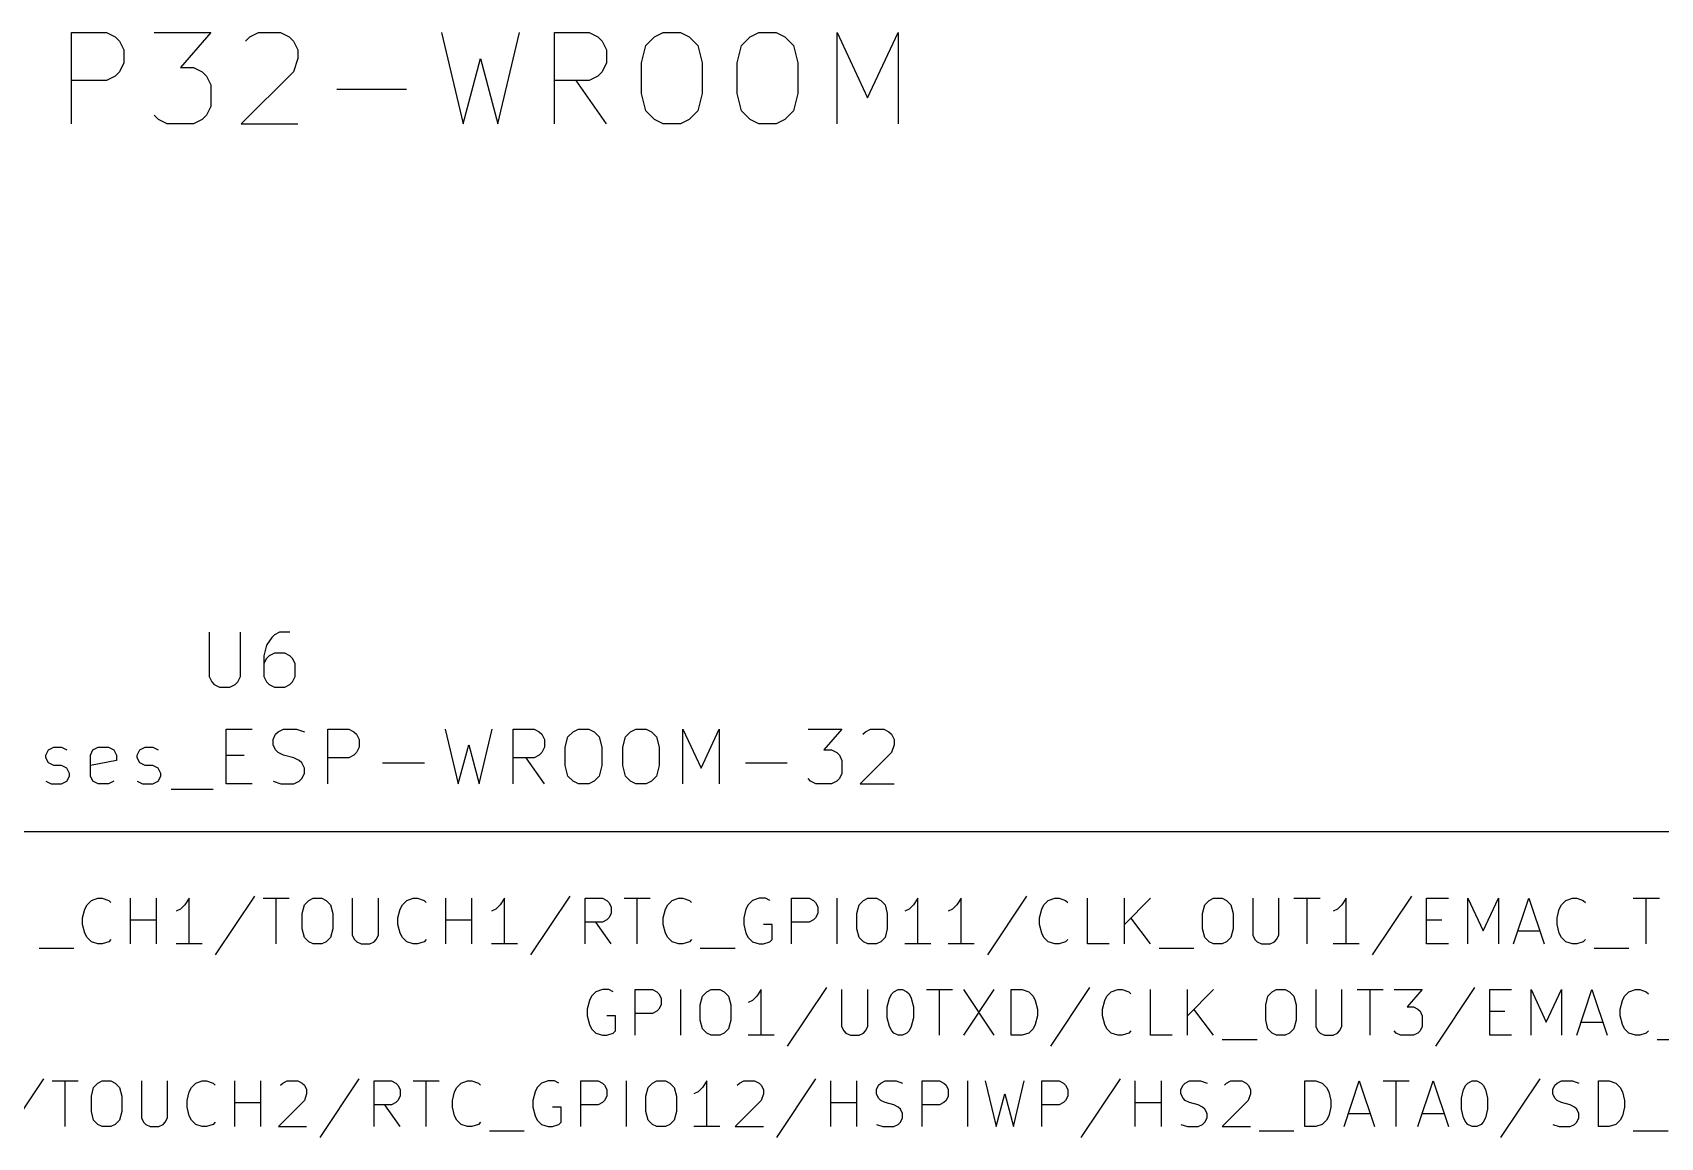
# Model space of a CAD drawing. Extents: x 0.4 to 16.1, y -11.3 to -0.4.
# Drawn here: x 5.698 to 7.48, y -7.535 to -6.325 of the extents above; entities that cross this region are included whole.
import ezdxf

# ---------------------------------------------------------------- set-up
doc = ezdxf.new("R2010")
doc.units = 0
doc.header["$MEASUREMENT"] = 0
for name, color, linetype in [('BLUE3', 171, 'CONTINUOUS'), ('CYAN2', 4, 'CONTINUOUS'), ('LYELLOW', 51, 'CONTINUOUS'), ('RED2', 1, 'CONTINUOUS')]:
    doc.layers.add(name, color=color, linetype=linetype)

msp = doc.modelspace()

# ---------------------------------------------------------------- linework, layer by layer
at = {"layer": 'BLUE3', "linetype": 'CONTINUOUS'}
for p, q in [((5.74077, -6.42474), (5.74077, -6.32474)), ((5.74077, -6.32474), (5.77887, -6.32474)), ((5.77887, -6.32474), (5.78839, -6.3295)), ((5.83125, -6.32474), (5.89315, -6.32474)), ((5.89315, -6.32474), (5.85982, -6.36283)), ((5.93601, -6.3295), (5.94554, -6.32474)), ((5.94554, -6.32474), (5.96934, -6.32474)), ((5.96934, -6.32474), (5.97887, -6.3295)), ((6.14554, -6.32474), (6.16934, -6.42474)), ((6.20744, -6.42474), (6.23125, -6.32474)), ((6.26934, -6.42474), (6.26934, -6.32474)), ((6.26934, -6.32474), (6.30744, -6.32474)), ((6.30744, -6.32474), (6.31696, -6.3295)), ((6.37887, -6.3295), (6.38839, -6.32474)), ((6.38839, -6.32474), (6.40744, -6.32474)), ((6.40744, -6.32474), (6.41696, -6.3295)), ((6.48363, -6.3295), (6.49315, -6.32474)), ((6.49315, -6.32474), (6.5122, -6.32474)), ((6.5122, -6.32474), (6.52172, -6.3295)), ((6.57887, -6.42474), (6.57887, -6.32474)), ((6.57887, -6.32474), (6.6122, -6.39617)), ((6.6122, -6.39617), (6.64554, -6.32474)), ((6.64554, -6.32474), (6.64554, -6.42474)), ((5.78839, -6.3295), (5.79315, -6.33426)), ((5.79315, -6.33426), (5.79791, -6.34378)), ((5.79791, -6.34378), (5.79791, -6.35807)), ((5.93125, -6.33426), (5.93601, -6.3295)), ((5.97887, -6.3295), (5.98363, -6.33426)), ((5.98363, -6.33426), (5.98839, -6.34378)), ((5.98839, -6.34378), (5.98839, -6.35331)), ((6.31696, -6.3295), (6.32172, -6.33426)), ((6.32172, -6.33426), (6.32648, -6.34378)), ((6.32648, -6.34378), (6.32648, -6.35807)), ((6.36458, -6.35807), (6.36934, -6.33902)), ((6.36934, -6.33902), (6.37887, -6.3295)), ((6.41696, -6.3295), (6.42648, -6.33902)), ((6.42648, -6.33902), (6.43125, -6.35807)), ((6.46934, -6.35807), (6.47411, -6.33902)), ((6.47411, -6.33902), (6.48363, -6.3295)), ((6.52172, -6.3295), (6.53125, -6.33902)), ((6.53125, -6.33902), (6.53601, -6.35807)), ((5.79791, -6.35807), (5.79315, -6.36759)), ((5.98839, -6.35331), (5.98363, -6.36759)), ((6.16934, -6.42474), (6.18839, -6.35331)), ((6.18839, -6.35331), (6.20744, -6.42474)), ((6.32648, -6.35807), (6.32172, -6.36759)), ((6.36458, -6.3914), (6.36458, -6.35807)), ((6.43125, -6.35807), (6.43125, -6.3914)), ((6.46934, -6.3914), (6.46934, -6.35807)), ((6.53601, -6.35807), (6.53601, -6.3914)), ((5.77887, -6.37712), (5.74077, -6.37712)), ((5.78839, -6.37235), (5.77887, -6.37712)), ((5.79315, -6.36759), (5.78839, -6.37235)), ((5.85982, -6.36283), (5.87411, -6.36283)), ((5.87411, -6.36283), (5.88363, -6.36759)), ((5.88363, -6.36759), (5.88839, -6.37235)), ((5.88839, -6.37235), (5.89315, -6.38188)), ((5.98363, -6.36759), (5.92648, -6.42474)), ((6.30744, -6.37712), (6.26934, -6.37712)), ((6.32648, -6.42474), (6.29315, -6.37712)), ((6.31696, -6.37235), (6.30744, -6.37712)), ((6.32172, -6.36759), (6.31696, -6.37235)), ((5.89315, -6.38188), (5.89315, -6.40569)), ((6.03125, -6.38664), (6.10744, -6.38664)), ((6.36934, -6.41045), (6.36458, -6.3914)), ((6.43125, -6.3914), (6.42648, -6.41045)), ((6.47411, -6.41045), (6.46934, -6.3914)), ((6.53601, -6.3914), (6.53125, -6.41045)), ((5.83601, -6.41997), (5.83125, -6.41521)), ((5.88839, -6.41521), (5.88363, -6.41997)), ((5.89315, -6.40569), (5.88839, -6.41521)), ((6.37887, -6.41997), (6.36934, -6.41045)), ((6.42648, -6.41045), (6.41696, -6.41997)), ((6.48363, -6.41997), (6.47411, -6.41045)), ((6.53125, -6.41045), (6.52172, -6.41997)), ((5.84554, -6.42474), (5.83601, -6.41997)), ((5.87411, -6.42474), (5.84554, -6.42474)), ((5.88363, -6.41997), (5.87411, -6.42474)), ((5.92648, -6.42474), (5.98839, -6.42474)), ((6.38839, -6.42474), (6.37887, -6.41997)), ((6.40744, -6.42474), (6.38839, -6.42474)), ((6.41696, -6.41997), (6.40744, -6.42474)), ((6.49315, -6.42474), (6.48363, -6.41997)), ((6.5122, -6.42474), (6.49315, -6.42474)), ((6.52172, -6.41997), (6.5122, -6.42474))]:
    msp.add_line(p, q, dxfattribs=at)
at = {"layer": 'CYAN2', "linetype": 'CONTINUOUS'}
for p, q in [((5.89128, -6.98137), (5.89128, -7.02994)), ((5.92557, -7.02994), (5.92557, -6.98137)), ((5.96271, -6.98422), (5.95985, -6.98708)), ((5.96843, -6.98137), (5.96271, -6.98422)), ((5.97985, -6.98137), (5.96843, -6.98137)), ((5.95414, -6.99565), (5.95128, -7.00708)), ((5.95985, -6.98708), (5.95414, -6.99565)), ((5.95128, -7.00708), (5.95128, -7.02994)), ((5.95414, -7.00994), (5.95128, -7.01565)), ((5.957, -7.00708), (5.95414, -7.00994)), ((5.96271, -7.00422), (5.957, -7.00708)), ((5.97414, -7.00422), (5.96271, -7.00422)), ((5.97985, -7.00708), (5.97414, -7.00422)), ((5.98271, -7.00994), (5.97985, -7.00708)), ((5.98557, -7.01565), (5.98271, -7.00994)), ((5.98557, -7.02994), (5.98557, -7.01565)), ((5.89128, -7.02994), (5.89414, -7.03565)), ((5.89414, -7.03565), (5.897, -7.03851)), ((5.897, -7.03851), (5.90271, -7.04137)), ((5.91414, -7.04137), (5.91985, -7.03851)), ((5.91985, -7.03851), (5.92271, -7.03565)), ((5.92271, -7.03565), (5.92557, -7.02994)), ((5.95128, -7.02994), (5.95414, -7.03565)), ((5.95414, -7.03565), (5.957, -7.03851)), ((5.957, -7.03851), (5.96271, -7.04137)), ((5.97414, -7.04137), (5.97985, -7.03851)), ((5.97985, -7.03851), (5.98271, -7.03565)), ((5.98271, -7.03565), (5.98557, -7.02994)), ((5.90271, -7.04137), (5.91414, -7.04137)), ((5.96271, -7.04137), (5.97414, -7.04137)), ((5.90985, -7.14737), (5.90985, -7.08737)), ((5.90985, -7.08737), (5.93843, -7.08737)), ((5.96128, -7.0988), (5.96414, -7.09308)), ((5.96414, -7.09308), (5.967, -7.09022)), ((5.967, -7.09022), (5.97271, -7.08737)), ((5.97271, -7.08737), (5.987, -7.08737)), ((5.987, -7.08737), (5.99557, -7.09022)), ((6.02128, -7.14737), (6.02128, -7.08737)), ((6.02128, -7.08737), (6.04414, -7.08737)), ((6.04414, -7.08737), (6.04985, -7.09022)), ((6.04985, -7.09022), (6.05271, -7.09308)), ((6.05271, -7.09308), (6.05557, -7.0988)), ((6.14985, -7.08737), (6.16414, -7.14737)), ((6.187, -7.14737), (6.20128, -7.08737)), ((6.22414, -7.14737), (6.22414, -7.08737)), ((6.22414, -7.08737), (6.247, -7.08737)), ((6.247, -7.08737), (6.25271, -7.09022)), ((6.25271, -7.09022), (6.25557, -7.09308)), ((6.25557, -7.09308), (6.25843, -7.0988)), ((6.28414, -7.09594), (6.28985, -7.09022)), ((6.28985, -7.09022), (6.29557, -7.08737)), ((6.29557, -7.08737), (6.307, -7.08737)), ((6.307, -7.08737), (6.31271, -7.09022)), ((6.31271, -7.09022), (6.31843, -7.09594)), ((6.347, -7.09594), (6.35271, -7.09022)), ((6.35271, -7.09022), (6.35843, -7.08737)), ((6.35843, -7.08737), (6.36985, -7.08737)), ((6.36985, -7.08737), (6.37557, -7.09022)), ((6.37557, -7.09022), (6.38128, -7.09594)), ((6.40985, -7.14737), (6.40985, -7.08737)), ((6.40985, -7.08737), (6.42985, -7.13022)), ((6.42985, -7.13022), (6.44985, -7.08737)), ((6.44985, -7.08737), (6.44985, -7.14737)), ((6.547, -7.08737), (6.58414, -7.08737)), ((6.58414, -7.08737), (6.56414, -7.11022)), ((6.607, -7.09308), (6.60985, -7.09022)), ((6.60985, -7.09022), (6.61557, -7.08737)), ((6.61557, -7.08737), (6.62985, -7.08737)), ((6.62985, -7.08737), (6.63557, -7.09022)), ((6.63557, -7.09022), (6.63843, -7.09308)), ((6.63843, -7.09308), (6.64128, -7.0988)), ((5.71271, -7.11594), (5.71557, -7.11022)), ((5.71557, -7.11022), (5.72128, -7.10737)), ((5.72128, -7.10737), (5.72985, -7.10737)), ((5.72985, -7.10737), (5.73557, -7.11022)), ((5.76128, -7.11594), (5.76414, -7.11022)), ((5.76414, -7.11022), (5.76985, -7.10737)), ((5.76985, -7.10737), (5.78128, -7.10737)), ((5.78128, -7.10737), (5.787, -7.11022)), ((5.787, -7.11022), (5.78985, -7.11594)), ((5.81271, -7.11594), (5.81557, -7.11022)), ((5.81557, -7.11022), (5.82128, -7.10737)), ((5.82128, -7.10737), (5.82985, -7.10737)), ((5.82985, -7.10737), (5.83557, -7.11022)), ((5.96128, -7.10451), (5.96128, -7.0988)), ((5.96414, -7.11022), (5.96128, -7.10451)), ((5.967, -7.11308), (5.96414, -7.11022)), ((6.05557, -7.10737), (6.05271, -7.11308)), ((6.05557, -7.0988), (6.05557, -7.10737)), ((6.16414, -7.14737), (6.17557, -7.10451)), ((6.17557, -7.10451), (6.187, -7.14737)), ((6.25843, -7.10737), (6.25557, -7.11308)), ((6.25843, -7.0988), (6.25843, -7.10737)), ((6.28128, -7.10737), (6.28414, -7.09594)), ((6.28128, -7.12737), (6.28128, -7.10737)), ((6.31843, -7.09594), (6.32128, -7.10737)), ((6.32128, -7.10737), (6.32128, -7.12737)), ((6.34414, -7.10737), (6.347, -7.09594)), ((6.34414, -7.12737), (6.34414, -7.10737)), ((6.38128, -7.09594), (6.38414, -7.10737)), ((6.38414, -7.10737), (6.38414, -7.12737)), ((6.56414, -7.11022), (6.57271, -7.11022)), ((6.57271, -7.11022), (6.57843, -7.11308)), ((6.64128, -7.10451), (6.63843, -7.11308)), ((6.64128, -7.0988), (6.64128, -7.10451)), ((5.71271, -7.1188), (5.71271, -7.11594)), ((5.71557, -7.12451), (5.71271, -7.1188)), ((5.72128, -7.12737), (5.71557, -7.12451)), ((5.72985, -7.12737), (5.72128, -7.12737)), ((5.73557, -7.13022), (5.72985, -7.12737)), ((5.76128, -7.1388), (5.76128, -7.11594)), ((5.78985, -7.12165), (5.76128, -7.12737)), ((5.78985, -7.11594), (5.78985, -7.12165)), ((5.81271, -7.1188), (5.81271, -7.11594)), ((5.81557, -7.12451), (5.81271, -7.1188)), ((5.82128, -7.12737), (5.81557, -7.12451)), ((5.82985, -7.12737), (5.82128, -7.12737)), ((5.83557, -7.13022), (5.82985, -7.12737)), ((5.90985, -7.11594), (5.92985, -7.11594)), ((5.97271, -7.11594), (5.967, -7.11308)), ((5.98414, -7.1188), (5.97271, -7.11594)), ((5.98985, -7.12165), (5.98414, -7.1188)), ((5.99271, -7.12451), (5.98985, -7.12165)), ((5.99557, -7.13022), (5.99271, -7.12451)), ((6.04414, -7.1188), (6.02128, -7.1188)), ((6.04985, -7.11594), (6.04414, -7.1188)), ((6.05271, -7.11308), (6.04985, -7.11594)), ((6.08128, -7.12451), (6.127, -7.12451)), ((6.247, -7.1188), (6.22414, -7.1188)), ((6.25843, -7.14737), (6.23843, -7.1188)), ((6.25271, -7.11594), (6.247, -7.1188)), ((6.25557, -7.11308), (6.25271, -7.11594)), ((6.28414, -7.1388), (6.28128, -7.12737)), ((6.32128, -7.12737), (6.31843, -7.1388)), ((6.347, -7.1388), (6.34414, -7.12737)), ((6.38414, -7.12737), (6.38128, -7.1388)), ((6.47843, -7.12451), (6.52414, -7.12451)), ((6.57843, -7.11308), (6.58128, -7.11594)), ((6.58128, -7.11594), (6.58414, -7.12165)), ((6.58414, -7.12165), (6.58414, -7.13594)), ((6.63843, -7.11308), (6.60414, -7.14737)), ((5.71271, -7.14451), (5.71843, -7.14737)), ((5.72985, -7.14737), (5.73557, -7.14451)), ((5.73843, -7.13594), (5.73557, -7.13022)), ((5.73557, -7.14451), (5.73843, -7.1388)), ((5.73843, -7.1388), (5.73843, -7.13594)), ((5.76414, -7.14451), (5.76128, -7.1388)), ((5.76985, -7.14737), (5.76414, -7.14451)), ((5.787, -7.14451), (5.78128, -7.14737)), ((5.81271, -7.14451), (5.81843, -7.14737)), ((5.82985, -7.14737), (5.83557, -7.14451)), ((5.83843, -7.13594), (5.83557, -7.13022)), ((5.83557, -7.14451), (5.83843, -7.1388)), ((5.83843, -7.1388), (5.83843, -7.13594)), ((5.96128, -7.14451), (5.96985, -7.14737)), ((5.98414, -7.14737), (5.98985, -7.14451)), ((5.98985, -7.14451), (5.99271, -7.14165)), ((5.99271, -7.14165), (5.99557, -7.13594)), ((5.99557, -7.13594), (5.99557, -7.13022)), ((6.28985, -7.14451), (6.28414, -7.1388)), ((6.29557, -7.14737), (6.28985, -7.14451)), ((6.31271, -7.14451), (6.307, -7.14737)), ((6.31843, -7.1388), (6.31271, -7.14451)), ((6.35271, -7.14451), (6.347, -7.1388)), ((6.35843, -7.14737), (6.35271, -7.14451)), ((6.37557, -7.14451), (6.36985, -7.14737)), ((6.38128, -7.1388), (6.37557, -7.14451)), ((6.54985, -7.14451), (6.547, -7.14165)), ((6.55557, -7.14737), (6.54985, -7.14451)), ((6.57843, -7.14451), (6.57271, -7.14737)), ((6.58128, -7.14165), (6.57843, -7.14451)), ((6.58414, -7.13594), (6.58128, -7.14165)), ((5.71843, -7.14737), (5.72985, -7.14737)), ((5.78128, -7.14737), (5.76985, -7.14737)), ((5.81843, -7.14737), (5.82985, -7.14737)), ((5.84985, -7.15308), (5.89557, -7.15308)), ((5.93843, -7.14737), (5.90985, -7.14737)), ((5.96985, -7.14737), (5.98414, -7.14737)), ((6.307, -7.14737), (6.29557, -7.14737)), ((6.36985, -7.14737), (6.35843, -7.14737)), ((6.57271, -7.14737), (6.55557, -7.14737)), ((6.60414, -7.14737), (6.64128, -7.14737)), ((5.94095, -7.27024), (5.89809, -7.33452)), ((6.28619, -7.27024), (6.24333, -7.33452)), ((6.78619, -7.27024), (6.74333, -7.33452)), ((7.20761, -7.27024), (7.16476, -7.33452)), ((5.75285, -7.29405), (5.75523, -7.28452)), ((5.75523, -7.28452), (5.75761, -7.27976)), ((5.75761, -7.27976), (5.76238, -7.275)), ((5.76238, -7.275), (5.76952, -7.27262)), ((5.76952, -7.27262), (5.77428, -7.27262)), ((5.77428, -7.27262), (5.78143, -7.275)), ((5.78143, -7.275), (5.78381, -7.27738)), ((5.80523, -7.32262), (5.80523, -7.27262)), ((5.83381, -7.32262), (5.83381, -7.27262)), ((5.86, -7.28452), (5.85523, -7.2869)), ((5.86476, -7.27976), (5.86, -7.28452)), ((5.86952, -7.27262), (5.86476, -7.27976)), ((5.86952, -7.32262), (5.86952, -7.27262)), ((5.95047, -7.27262), (5.97904, -7.27262)), ((5.96476, -7.32262), (5.96476, -7.27262)), ((5.99333, -7.28928), (5.99571, -7.27976)), ((5.99333, -7.30595), (5.99333, -7.28928)), ((5.99571, -7.27976), (6.00047, -7.275)), ((6.00047, -7.275), (6.00523, -7.27262)), ((6.00523, -7.27262), (6.01476, -7.27262)), ((6.01476, -7.27262), (6.01952, -7.275)), ((6.01952, -7.275), (6.02428, -7.27976)), ((6.02428, -7.27976), (6.02666, -7.28928)), ((6.02666, -7.28928), (6.02666, -7.30595)), ((6.04809, -7.27262), (6.04809, -7.31309)), ((6.07666, -7.31309), (6.07666, -7.27262)), ((6.09809, -7.29405), (6.10047, -7.28452)), ((6.10047, -7.28452), (6.10285, -7.27976)), ((6.10285, -7.27976), (6.10761, -7.275)), ((6.10761, -7.275), (6.11476, -7.27262)), ((6.11476, -7.27262), (6.11952, -7.27262)), ((6.11952, -7.27262), (6.12666, -7.275)), ((6.12666, -7.275), (6.12904, -7.27738)), ((6.15047, -7.32262), (6.15047, -7.27262)), ((6.17904, -7.32262), (6.17904, -7.27262)), ((6.20523, -7.28452), (6.20047, -7.2869)), ((6.21, -7.27976), (6.20523, -7.28452)), ((6.21476, -7.27262), (6.21, -7.27976)), ((6.21476, -7.32262), (6.21476, -7.27262)), ((6.30285, -7.32262), (6.30285, -7.27262)), ((6.30285, -7.27262), (6.3219, -7.27262)), ((6.3219, -7.27262), (6.32666, -7.275)), ((6.32666, -7.275), (6.32904, -7.27738)), ((6.32904, -7.27738), (6.33143, -7.28214)), ((6.33143, -7.28928), (6.32904, -7.29405)), ((6.33143, -7.28214), (6.33143, -7.28928)), ((6.34571, -7.27262), (6.37428, -7.27262)), ((6.36, -7.32262), (6.36, -7.27262)), ((6.38857, -7.29405), (6.39095, -7.28452)), ((6.39095, -7.28452), (6.39333, -7.27976)), ((6.39333, -7.27976), (6.39809, -7.275)), ((6.39809, -7.275), (6.40523, -7.27262)), ((6.40523, -7.27262), (6.41, -7.27262)), ((6.41, -7.27262), (6.41714, -7.275)), ((6.41714, -7.275), (6.41952, -7.27738)), ((6.47904, -7.28452), (6.47666, -7.29405)), ((6.48143, -7.27976), (6.47904, -7.28452)), ((6.48619, -7.275), (6.48143, -7.27976)), ((6.49333, -7.27262), (6.48619, -7.275)), ((6.50047, -7.27262), (6.49333, -7.27262)), ((6.50523, -7.275), (6.50047, -7.27262)), ((6.52904, -7.32262), (6.52904, -7.27262)), ((6.52904, -7.27262), (6.54809, -7.27262)), ((6.54809, -7.27262), (6.55285, -7.275)), ((6.55285, -7.275), (6.55523, -7.27738)), ((6.55523, -7.27738), (6.55761, -7.28214)), ((6.55761, -7.28928), (6.55523, -7.29405)), ((6.55761, -7.28214), (6.55761, -7.28928)), ((6.57904, -7.32262), (6.57904, -7.27262)), ((6.60047, -7.28928), (6.60285, -7.27976)), ((6.60047, -7.30595), (6.60047, -7.28928)), ((6.60285, -7.27976), (6.60761, -7.275)), ((6.60761, -7.275), (6.61238, -7.27262)), ((6.61238, -7.27262), (6.6219, -7.27262)), ((6.6219, -7.27262), (6.62666, -7.275)), ((6.62666, -7.275), (6.63143, -7.27976)), ((6.63143, -7.27976), (6.63381, -7.28928)), ((6.63381, -7.28928), (6.63381, -7.30595)), ((6.65761, -7.28452), (6.65285, -7.2869)), ((6.66238, -7.27976), (6.65761, -7.28452)), ((6.66714, -7.27262), (6.66238, -7.27976)), ((6.66714, -7.32262), (6.66714, -7.27262)), ((6.70523, -7.28452), (6.70047, -7.2869)), ((6.71, -7.27976), (6.70523, -7.28452)), ((6.71476, -7.27262), (6.71, -7.27976)), ((6.71476, -7.32262), (6.71476, -7.27262)), ((6.80047, -7.29405), (6.80285, -7.28452)), ((6.80285, -7.28452), (6.80523, -7.27976)), ((6.80523, -7.27976), (6.81, -7.275)), ((6.81, -7.275), (6.81714, -7.27262)), ((6.81714, -7.27262), (6.8219, -7.27262)), ((6.8219, -7.27262), (6.82904, -7.275)), ((6.82904, -7.275), (6.83143, -7.27738)), ((6.85285, -7.32262), (6.85285, -7.27262)), ((6.89333, -7.32262), (6.89333, -7.27262)), ((6.9219, -7.27262), (6.89333, -7.30119)), ((6.97904, -7.28928), (6.98143, -7.27976)), ((6.97904, -7.30595), (6.97904, -7.28928)), ((6.98143, -7.27976), (6.98619, -7.275)), ((6.98619, -7.275), (6.99095, -7.27262)), ((6.99095, -7.27262), (7.00047, -7.27262)), ((7.00047, -7.27262), (7.00523, -7.275)), ((7.00523, -7.275), (7.01, -7.27976)), ((7.01, -7.27976), (7.01238, -7.28928)), ((7.01238, -7.28928), (7.01238, -7.30595)), ((7.03381, -7.27262), (7.03381, -7.31309)), ((7.06238, -7.31309), (7.06238, -7.27262)), ((7.07904, -7.27262), (7.10761, -7.27262)), ((7.09333, -7.32262), (7.09333, -7.27262)), ((7.12666, -7.28452), (7.1219, -7.2869)), ((7.13143, -7.27976), (7.12666, -7.28452)), ((7.13619, -7.27262), (7.13143, -7.27976)), ((7.13619, -7.32262), (7.13619, -7.27262)), ((7.22428, -7.32262), (7.22428, -7.27262)), ((7.22428, -7.27262), (7.24809, -7.27262)), ((7.26952, -7.32262), (7.26952, -7.27262)), ((7.26952, -7.27262), (7.28619, -7.30833)), ((7.28619, -7.30833), (7.30285, -7.27262)), ((7.30285, -7.27262), (7.30285, -7.32262)), ((7.31952, -7.32262), (7.33619, -7.27262)), ((7.33619, -7.27262), (7.35285, -7.32262)), ((7.36714, -7.29405), (7.36952, -7.28452)), ((7.36952, -7.28452), (7.3719, -7.27976)), ((7.3719, -7.27976), (7.37666, -7.275)), ((7.37666, -7.275), (7.38381, -7.27262)), ((7.38381, -7.27262), (7.38857, -7.27262)), ((7.38857, -7.27262), (7.39571, -7.275)), ((7.39571, -7.275), (7.39809, -7.27738)), ((7.45047, -7.27262), (7.47904, -7.27262)), ((7.46476, -7.32262), (7.46476, -7.27262)), ((5.75285, -7.30119), (5.75285, -7.29405)), ((5.75523, -7.31071), (5.75285, -7.30119)), ((5.80523, -7.29643), (5.83381, -7.29643)), ((5.99571, -7.31547), (5.99333, -7.30595)), ((6.02666, -7.30595), (6.02428, -7.31547)), ((6.09809, -7.30119), (6.09809, -7.29405)), ((6.10047, -7.31071), (6.09809, -7.30119)), ((6.15047, -7.29643), (6.17904, -7.29643)), ((6.3219, -7.29881), (6.30285, -7.29881)), ((6.33143, -7.32262), (6.31476, -7.29881)), ((6.32666, -7.29643), (6.3219, -7.29881)), ((6.32904, -7.29405), (6.32666, -7.29643)), ((6.38857, -7.30119), (6.38857, -7.29405)), ((6.39095, -7.31071), (6.38857, -7.30119)), ((6.47666, -7.29405), (6.47666, -7.30119)), ((6.47666, -7.30119), (6.47904, -7.31071)), ((6.50761, -7.30119), (6.49809, -7.30119)), ((6.50761, -7.31785), (6.50761, -7.30119)), ((6.54809, -7.29881), (6.52904, -7.29881)), ((6.55285, -7.29643), (6.54809, -7.29881)), ((6.55523, -7.29405), (6.55285, -7.29643)), ((6.60285, -7.31547), (6.60047, -7.30595)), ((6.63381, -7.30595), (6.63143, -7.31547)), ((6.80047, -7.30119), (6.80047, -7.29405)), ((6.80285, -7.31071), (6.80047, -7.30119)), ((6.9219, -7.32262), (6.90047, -7.29405)), ((6.98143, -7.31547), (6.97904, -7.30595)), ((7.01238, -7.30595), (7.01, -7.31547)), ((7.22428, -7.29643), (7.24095, -7.29643)), ((7.36714, -7.30119), (7.36714, -7.29405)), ((7.36952, -7.31071), (7.36714, -7.30119)), ((5.75761, -7.31547), (5.75523, -7.31071)), ((5.76238, -7.32024), (5.75761, -7.31547)), ((5.76952, -7.32262), (5.76238, -7.32024)), ((5.77428, -7.32262), (5.76952, -7.32262)), ((5.78143, -7.32024), (5.77428, -7.32262)), ((5.78381, -7.31785), (5.78143, -7.32024)), ((5.88381, -7.32262), (5.85523, -7.32262)), ((6.00047, -7.32024), (5.99571, -7.31547)), ((6.00523, -7.32262), (6.00047, -7.32024)), ((6.01476, -7.32262), (6.00523, -7.32262)), ((6.01952, -7.32024), (6.01476, -7.32262)), ((6.02428, -7.31547), (6.01952, -7.32024)), ((6.04809, -7.31309), (6.05047, -7.31785)), ((6.05047, -7.31785), (6.05285, -7.32024)), ((6.05285, -7.32024), (6.05761, -7.32262)), ((6.05761, -7.32262), (6.06714, -7.32262)), ((6.06714, -7.32262), (6.0719, -7.32024)), ((6.0719, -7.32024), (6.07428, -7.31785)), ((6.07428, -7.31785), (6.07666, -7.31309)), ((6.10285, -7.31547), (6.10047, -7.31071)), ((6.10761, -7.32024), (6.10285, -7.31547)), ((6.11476, -7.32262), (6.10761, -7.32024)), ((6.11952, -7.32262), (6.11476, -7.32262)), ((6.12666, -7.32024), (6.11952, -7.32262)), ((6.12904, -7.31785), (6.12666, -7.32024)), ((6.22904, -7.32262), (6.20047, -7.32262)), ((6.39333, -7.31547), (6.39095, -7.31071)), ((6.39809, -7.32024), (6.39333, -7.31547)), ((6.40523, -7.32262), (6.39809, -7.32024)), ((6.41, -7.32262), (6.40523, -7.32262)), ((6.41714, -7.32024), (6.41, -7.32262)), ((6.41952, -7.31785), (6.41714, -7.32024)), ((6.47904, -7.31071), (6.48143, -7.31547)), ((6.48143, -7.31547), (6.48619, -7.32024)), ((6.48619, -7.32024), (6.49333, -7.32262)), ((6.49333, -7.32262), (6.49809, -7.32262)), ((6.49809, -7.32262), (6.50523, -7.32024)), ((6.50523, -7.32024), (6.50761, -7.31785)), ((6.60761, -7.32024), (6.60285, -7.31547)), ((6.61238, -7.32262), (6.60761, -7.32024)), ((6.6219, -7.32262), (6.61238, -7.32262)), ((6.62666, -7.32024), (6.6219, -7.32262)), ((6.63143, -7.31547), (6.62666, -7.32024)), ((6.68143, -7.32262), (6.65285, -7.32262)), ((6.72904, -7.32262), (6.70047, -7.32262)), ((6.80523, -7.31547), (6.80285, -7.31071)), ((6.81, -7.32024), (6.80523, -7.31547)), ((6.81714, -7.32262), (6.81, -7.32024)), ((6.8219, -7.32262), (6.81714, -7.32262)), ((6.82904, -7.32024), (6.8219, -7.32262)), ((6.83143, -7.31785), (6.82904, -7.32024)), ((6.87666, -7.32262), (6.85285, -7.32262)), ((6.98619, -7.32024), (6.98143, -7.31547)), ((6.99095, -7.32262), (6.98619, -7.32024)), ((7.00047, -7.32262), (6.99095, -7.32262)), ((7.00523, -7.32024), (7.00047, -7.32262)), ((7.01, -7.31547), (7.00523, -7.32024)), ((7.03381, -7.31309), (7.03619, -7.31785)), ((7.03619, -7.31785), (7.03857, -7.32024)), ((7.03857, -7.32024), (7.04333, -7.32262)), ((7.04333, -7.32262), (7.05285, -7.32262)), ((7.05285, -7.32262), (7.05761, -7.32024)), ((7.05761, -7.32024), (7.06, -7.31785)), ((7.06, -7.31785), (7.06238, -7.31309)), ((7.15047, -7.32262), (7.1219, -7.32262)), ((7.24809, -7.32262), (7.22428, -7.32262)), ((7.32428, -7.30833), (7.34809, -7.30833)), ((7.3719, -7.31547), (7.36952, -7.31071)), ((7.37666, -7.32024), (7.3719, -7.31547)), ((7.38381, -7.32262), (7.37666, -7.32024)), ((7.38857, -7.32262), (7.38381, -7.32262)), ((7.39571, -7.32024), (7.38857, -7.32262)), ((7.39809, -7.31785), (7.39571, -7.32024)), ((5.70523, -7.32738), (5.74333, -7.32738)), ((6.42904, -7.32738), (6.46714, -7.32738)), ((6.93143, -7.32738), (6.96952, -7.32738)), ((7.40761, -7.32738), (7.44571, -7.32738)), ((6.31476, -7.375), (6.31, -7.37976)), ((6.3219, -7.37262), (6.31476, -7.375)), ((6.32904, -7.37262), (6.3219, -7.37262)), ((6.33381, -7.375), (6.32904, -7.37262)), ((6.35761, -7.42262), (6.35761, -7.37262)), ((6.35761, -7.37262), (6.37666, -7.37262)), ((6.37666, -7.37262), (6.38143, -7.375)), ((6.38143, -7.375), (6.38381, -7.37738)), ((6.38381, -7.37738), (6.38619, -7.38214)), ((6.40761, -7.42262), (6.40761, -7.37262)), ((6.43143, -7.37976), (6.43619, -7.375)), ((6.43619, -7.375), (6.44095, -7.37262)), ((6.44095, -7.37262), (6.45047, -7.37262)), ((6.45047, -7.37262), (6.45523, -7.375)), ((6.45523, -7.375), (6.46, -7.37976)), ((6.49571, -7.37262), (6.49095, -7.37976)), ((6.49571, -7.42262), (6.49571, -7.37262)), ((6.56714, -7.37024), (6.52428, -7.43452)), ((6.58381, -7.37262), (6.58381, -7.41309)), ((6.61238, -7.41309), (6.61238, -7.37262)), ((6.63619, -7.38214), (6.63857, -7.37738)), ((6.63857, -7.37738), (6.64095, -7.375)), ((6.64095, -7.375), (6.64571, -7.37262)), ((6.64571, -7.37262), (6.65047, -7.37262)), ((6.65047, -7.37262), (6.65523, -7.375)), ((6.65523, -7.375), (6.65761, -7.37738)), ((6.65761, -7.37738), (6.66, -7.38214)), ((6.67666, -7.37262), (6.70523, -7.37262)), ((6.69095, -7.42262), (6.69095, -7.37262)), ((6.71714, -7.37262), (6.75047, -7.42262)), ((6.75047, -7.37262), (6.71714, -7.42262)), ((6.76952, -7.42262), (6.76952, -7.37262)), ((6.76952, -7.37262), (6.78143, -7.37262)), ((6.78143, -7.37262), (6.78857, -7.375)), ((6.78857, -7.375), (6.79333, -7.37976)), ((6.85523, -7.37024), (6.81238, -7.43452)), ((6.87428, -7.37976), (6.87904, -7.375)), ((6.87904, -7.375), (6.88619, -7.37262)), ((6.88619, -7.37262), (6.89095, -7.37262)), ((6.89095, -7.37262), (6.89809, -7.375)), ((6.89809, -7.375), (6.90047, -7.37738)), ((6.9219, -7.42262), (6.9219, -7.37262)), ((6.96238, -7.42262), (6.96238, -7.37262)), ((6.99095, -7.37262), (6.96238, -7.40119)), ((7.05047, -7.37976), (7.05523, -7.375)), ((7.05523, -7.375), (7.06, -7.37262)), ((7.06, -7.37262), (7.06952, -7.37262)), ((7.06952, -7.37262), (7.07428, -7.375)), ((7.07428, -7.375), (7.07904, -7.37976)), ((7.10285, -7.37262), (7.10285, -7.41309)), ((7.13143, -7.41309), (7.13143, -7.37262)), ((7.14809, -7.37262), (7.17666, -7.37262)), ((7.16238, -7.42262), (7.16238, -7.37262)), ((7.18857, -7.37262), (7.21952, -7.37262)), ((7.21952, -7.37262), (7.20285, -7.39167)), ((7.27666, -7.37024), (7.23381, -7.43452)), ((7.29333, -7.42262), (7.29333, -7.37262)), ((7.29333, -7.37262), (7.31714, -7.37262)), ((7.33857, -7.42262), (7.33857, -7.37262)), ((7.33857, -7.37262), (7.35523, -7.40833)), ((7.35523, -7.40833), (7.3719, -7.37262)), ((7.3719, -7.37262), (7.3719, -7.42262)), ((7.38857, -7.42262), (7.40523, -7.37262)), ((7.40523, -7.37262), (7.4219, -7.42262)), ((7.44095, -7.37976), (7.44571, -7.375)), ((7.44571, -7.375), (7.45285, -7.37262)), ((7.45285, -7.37262), (7.45761, -7.37262)), ((7.45761, -7.37262), (7.46476, -7.375)), ((7.46476, -7.375), (7.46714, -7.37738)), ((6.30761, -7.38452), (6.30523, -7.39405)), ((6.30523, -7.39405), (6.30523, -7.40119)), ((6.31, -7.37976), (6.30761, -7.38452)), ((6.38381, -7.39405), (6.38143, -7.39643)), ((6.38619, -7.38928), (6.38381, -7.39405)), ((6.38619, -7.38214), (6.38619, -7.38928)), ((6.42904, -7.38928), (6.43143, -7.37976)), ((6.42904, -7.40595), (6.42904, -7.38928)), ((6.46, -7.37976), (6.46238, -7.38928)), ((6.46238, -7.38928), (6.46238, -7.40595)), ((6.48619, -7.38452), (6.48143, -7.3869)), ((6.49095, -7.37976), (6.48619, -7.38452)), ((6.63381, -7.39167), (6.63619, -7.38214)), ((6.63381, -7.40357), (6.63381, -7.39167)), ((6.66, -7.38214), (6.66238, -7.39167)), ((6.66238, -7.39167), (6.66238, -7.40357)), ((6.79333, -7.37976), (6.79571, -7.38452)), ((6.79571, -7.38452), (6.79809, -7.39405)), ((6.79809, -7.39405), (6.79809, -7.40119)), ((6.86952, -7.39405), (6.8719, -7.38452)), ((6.86952, -7.40119), (6.86952, -7.39405)), ((6.8719, -7.38452), (6.87428, -7.37976)), ((6.99095, -7.42262), (6.96952, -7.39405)), ((7.04809, -7.38928), (7.05047, -7.37976)), ((7.04809, -7.40595), (7.04809, -7.38928)), ((7.07904, -7.37976), (7.08143, -7.38928)), ((7.08143, -7.38928), (7.08143, -7.40595)), ((7.20285, -7.39167), (7.21, -7.39167)), ((7.21, -7.39167), (7.21476, -7.39405)), ((7.21476, -7.39405), (7.21714, -7.39643)), ((7.43619, -7.39405), (7.43857, -7.38452)), ((7.43619, -7.40119), (7.43619, -7.39405)), ((7.43857, -7.38452), (7.44095, -7.37976)), ((6.30523, -7.40119), (6.30761, -7.41071)), ((6.30761, -7.41071), (6.31, -7.41547)), ((6.33619, -7.40119), (6.32666, -7.40119)), ((6.33619, -7.41785), (6.33619, -7.40119)), ((6.37666, -7.39881), (6.35761, -7.39881)), ((6.38143, -7.39643), (6.37666, -7.39881)), ((6.43143, -7.41547), (6.42904, -7.40595)), ((6.46238, -7.40595), (6.46, -7.41547)), ((6.58381, -7.41309), (6.58619, -7.41785)), ((6.61, -7.41785), (6.61238, -7.41309)), ((6.63619, -7.41309), (6.63381, -7.40357)), ((6.63857, -7.41785), (6.63619, -7.41309)), ((6.66, -7.41309), (6.65761, -7.41785)), ((6.66238, -7.40357), (6.66, -7.41309)), ((6.79571, -7.41071), (6.79333, -7.41547)), ((6.79809, -7.40119), (6.79571, -7.41071)), ((6.8719, -7.41071), (6.86952, -7.40119)), ((6.87428, -7.41547), (6.8719, -7.41071)), ((7.05047, -7.41547), (7.04809, -7.40595)), ((7.08143, -7.40595), (7.07904, -7.41547)), ((7.10285, -7.41309), (7.10523, -7.41785)), ((7.12904, -7.41785), (7.13143, -7.41309)), ((7.21714, -7.39643), (7.21952, -7.40119)), ((7.21952, -7.41309), (7.21714, -7.41785)), ((7.21952, -7.40119), (7.21952, -7.41309)), ((7.29333, -7.39643), (7.31, -7.39643)), ((7.39333, -7.40833), (7.41714, -7.40833)), ((7.43857, -7.41071), (7.43619, -7.40119)), ((7.44095, -7.41547), (7.43857, -7.41071)), ((6.31, -7.41547), (6.31476, -7.42024)), ((6.31476, -7.42024), (6.3219, -7.42262)), ((6.3219, -7.42262), (6.32666, -7.42262)), ((6.32666, -7.42262), (6.33381, -7.42024)), ((6.33381, -7.42024), (6.33619, -7.41785)), ((6.43619, -7.42024), (6.43143, -7.41547)), ((6.44095, -7.42262), (6.43619, -7.42024)), ((6.45047, -7.42262), (6.44095, -7.42262)), ((6.45523, -7.42024), (6.45047, -7.42262)), ((6.46, -7.41547), (6.45523, -7.42024)), ((6.51, -7.42262), (6.48143, -7.42262)), ((6.58619, -7.41785), (6.58857, -7.42024)), ((6.58857, -7.42024), (6.59333, -7.42262)), ((6.59333, -7.42262), (6.60285, -7.42262)), ((6.60285, -7.42262), (6.60761, -7.42024)), ((6.60761, -7.42024), (6.61, -7.41785)), ((6.64095, -7.42024), (6.63857, -7.41785)), ((6.64571, -7.42262), (6.64095, -7.42024)), ((6.65047, -7.42262), (6.64571, -7.42262)), ((6.65523, -7.42024), (6.65047, -7.42262)), ((6.65761, -7.41785), (6.65523, -7.42024)), ((6.78143, -7.42262), (6.76952, -7.42262)), ((6.78857, -7.42024), (6.78143, -7.42262)), ((6.79333, -7.41547), (6.78857, -7.42024)), ((6.87904, -7.42024), (6.87428, -7.41547)), ((6.88619, -7.42262), (6.87904, -7.42024)), ((6.89095, -7.42262), (6.88619, -7.42262)), ((6.89809, -7.42024), (6.89095, -7.42262)), ((6.90047, -7.41785), (6.89809, -7.42024)), ((6.94571, -7.42262), (6.9219, -7.42262)), ((7.00047, -7.42738), (7.03857, -7.42738)), ((7.05523, -7.42024), (7.05047, -7.41547)), ((7.06, -7.42262), (7.05523, -7.42024)), ((7.06952, -7.42262), (7.06, -7.42262)), ((7.07428, -7.42024), (7.06952, -7.42262)), ((7.07904, -7.41547), (7.07428, -7.42024)), ((7.10523, -7.41785), (7.10761, -7.42024)), ((7.10761, -7.42024), (7.11238, -7.42262)), ((7.11238, -7.42262), (7.1219, -7.42262)), ((7.1219, -7.42262), (7.12666, -7.42024)), ((7.12666, -7.42024), (7.12904, -7.41785)), ((7.19095, -7.42024), (7.18857, -7.41785)), ((7.19571, -7.42262), (7.19095, -7.42024)), ((7.21, -7.42262), (7.19571, -7.42262)), ((7.21476, -7.42024), (7.21, -7.42262)), ((7.21714, -7.41785), (7.21476, -7.42024)), ((7.31714, -7.42262), (7.29333, -7.42262)), ((7.44571, -7.42024), (7.44095, -7.41547)), ((7.45285, -7.42262), (7.44571, -7.42024)), ((7.45761, -7.42262), (7.45285, -7.42262)), ((7.46476, -7.42024), (7.45761, -7.42262)), ((7.46714, -7.41785), (7.46476, -7.42024)), ((7.47666, -7.42738), (7.51476, -7.42738)), ((5.71, -7.47024), (5.66714, -7.53452)), ((5.71952, -7.47262), (5.74809, -7.47262)), ((5.73381, -7.52262), (5.73381, -7.47262)), ((5.76238, -7.48928), (5.76476, -7.47976)), ((5.76476, -7.47976), (5.76952, -7.475)), ((5.76952, -7.475), (5.77428, -7.47262)), ((5.77428, -7.47262), (5.78381, -7.47262)), ((5.78381, -7.47262), (5.78857, -7.475)), ((5.78857, -7.475), (5.79333, -7.47976)), ((5.79333, -7.47976), (5.79571, -7.48928)), ((5.81714, -7.47262), (5.81714, -7.51309)), ((5.84571, -7.51309), (5.84571, -7.47262)), ((5.86714, -7.49405), (5.86952, -7.48452)), ((5.86952, -7.48452), (5.8719, -7.47976)), ((5.8719, -7.47976), (5.87666, -7.475)), ((5.87666, -7.475), (5.88381, -7.47262)), ((5.88381, -7.47262), (5.88857, -7.47262)), ((5.88857, -7.47262), (5.89571, -7.475)), ((5.89571, -7.475), (5.89809, -7.47738)), ((5.91952, -7.52262), (5.91952, -7.47262)), ((5.94809, -7.52262), (5.94809, -7.47262)), ((5.96952, -7.47738), (5.9719, -7.475)), ((5.9719, -7.475), (5.97666, -7.47262)), ((5.97666, -7.47262), (5.98857, -7.47262)), ((5.98857, -7.47262), (5.99333, -7.475)), ((5.99333, -7.475), (5.99571, -7.47738)), ((5.99571, -7.47738), (5.99809, -7.48214)), ((5.99809, -7.48214), (5.99809, -7.4869)), ((6.05523, -7.47024), (6.01238, -7.53452)), ((6.0719, -7.52262), (6.0719, -7.47262)), ((6.0719, -7.47262), (6.09095, -7.47262)), ((6.09095, -7.47262), (6.09571, -7.475)), ((6.09571, -7.475), (6.09809, -7.47738)), ((6.09809, -7.47738), (6.10047, -7.48214)), ((6.10047, -7.48214), (6.10047, -7.48928)), ((6.11476, -7.47262), (6.14333, -7.47262)), ((6.12904, -7.52262), (6.12904, -7.47262)), ((6.15761, -7.49405), (6.16, -7.48452)), ((6.16, -7.48452), (6.16238, -7.47976)), ((6.16238, -7.47976), (6.16714, -7.475)), ((6.16714, -7.475), (6.17428, -7.47262)), ((6.17428, -7.47262), (6.17904, -7.47262)), ((6.17904, -7.47262), (6.18619, -7.475)), ((6.18619, -7.475), (6.18857, -7.47738)), ((6.24809, -7.48452), (6.24571, -7.49405)), ((6.25047, -7.47976), (6.24809, -7.48452)), ((6.25523, -7.475), (6.25047, -7.47976)), ((6.26238, -7.47262), (6.25523, -7.475)), ((6.26952, -7.47262), (6.26238, -7.47262)), ((6.27428, -7.475), (6.26952, -7.47262)), ((6.29809, -7.52262), (6.29809, -7.47262)), ((6.29809, -7.47262), (6.31714, -7.47262)), ((6.31714, -7.47262), (6.3219, -7.475)), ((6.3219, -7.475), (6.32428, -7.47738)), ((6.32428, -7.47738), (6.32666, -7.48214)), ((6.32666, -7.48214), (6.32666, -7.48928)), ((6.34809, -7.52262), (6.34809, -7.47262)), ((6.36952, -7.48928), (6.3719, -7.47976)), ((6.3719, -7.47976), (6.37666, -7.475)), ((6.37666, -7.475), (6.38143, -7.47262)), ((6.38143, -7.47262), (6.39095, -7.47262)), ((6.39095, -7.47262), (6.39571, -7.475)), ((6.39571, -7.475), (6.40047, -7.47976)), ((6.40047, -7.47976), (6.40285, -7.48928)), ((6.42666, -7.48452), (6.4219, -7.4869)), ((6.43143, -7.47976), (6.42666, -7.48452)), ((6.43619, -7.47262), (6.43143, -7.47976)), ((6.43619, -7.52262), (6.43619, -7.47262)), ((6.46952, -7.47738), (6.4719, -7.475)), ((6.4719, -7.475), (6.47666, -7.47262)), ((6.47666, -7.47262), (6.48857, -7.47262)), ((6.48857, -7.47262), (6.49333, -7.475)), ((6.49333, -7.475), (6.49571, -7.47738)), ((6.49571, -7.47738), (6.49809, -7.48214)), ((6.49809, -7.48214), (6.49809, -7.4869)), ((6.55523, -7.47024), (6.51238, -7.53452)), ((6.5719, -7.52262), (6.5719, -7.47262)), ((6.60047, -7.52262), (6.60047, -7.47262)), ((6.6219, -7.48214), (6.62428, -7.47738)), ((6.6219, -7.4869), (6.6219, -7.48214)), ((6.62428, -7.47738), (6.62666, -7.475)), ((6.62666, -7.475), (6.63143, -7.47262)), ((6.63143, -7.47262), (6.64333, -7.47262)), ((6.64333, -7.47262), (6.65047, -7.475)), ((6.6719, -7.52262), (6.6719, -7.47262)), ((6.6719, -7.47262), (6.69095, -7.47262)), ((6.69095, -7.47262), (6.69571, -7.475)), ((6.69571, -7.475), (6.69809, -7.47738)), ((6.69809, -7.47738), (6.70047, -7.48214)), ((6.70047, -7.48214), (6.70047, -7.48928)), ((6.7219, -7.52262), (6.7219, -7.47262)), ((6.74095, -7.47262), (6.75285, -7.52262)), ((6.7719, -7.52262), (6.78381, -7.47262)), ((6.80285, -7.52262), (6.80285, -7.47262)), ((6.80285, -7.47262), (6.8219, -7.47262)), ((6.8219, -7.47262), (6.82666, -7.475)), ((6.82666, -7.475), (6.82904, -7.47738)), ((6.82904, -7.47738), (6.83143, -7.48214)), ((6.83143, -7.48214), (6.83143, -7.48928)), ((6.88857, -7.47024), (6.84571, -7.53452)), ((6.90523, -7.52262), (6.90523, -7.47262)), ((6.93381, -7.52262), (6.93381, -7.47262)), ((6.95523, -7.48214), (6.95761, -7.47738)), ((6.95523, -7.4869), (6.95523, -7.48214)), ((6.95761, -7.47738), (6.96, -7.475)), ((6.96, -7.475), (6.96476, -7.47262)), ((6.96476, -7.47262), (6.97666, -7.47262)), ((6.97666, -7.47262), (6.98381, -7.475)), ((7.00285, -7.47738), (7.00523, -7.475)), ((7.00523, -7.475), (7.01, -7.47262)), ((7.01, -7.47262), (7.0219, -7.47262)), ((7.0219, -7.47262), (7.02666, -7.475)), ((7.02666, -7.475), (7.02904, -7.47738)), ((7.02904, -7.47738), (7.03143, -7.48214)), ((7.03143, -7.48214), (7.03143, -7.4869)), ((7.09095, -7.52262), (7.09095, -7.47262)), ((7.09095, -7.47262), (7.10285, -7.47262)), ((7.10285, -7.47262), (7.11, -7.475)), ((7.11, -7.475), (7.11476, -7.47976)), ((7.11476, -7.47976), (7.11714, -7.48452)), ((7.11714, -7.48452), (7.11952, -7.49405)), ((7.13381, -7.52262), (7.15047, -7.47262)), ((7.15047, -7.47262), (7.16714, -7.52262)), ((7.17666, -7.47262), (7.20523, -7.47262)), ((7.19095, -7.52262), (7.19095, -7.47262)), ((7.21476, -7.52262), (7.23143, -7.47262)), ((7.23143, -7.47262), (7.24809, -7.52262)), ((7.26238, -7.49167), (7.26476, -7.48214)), ((7.26476, -7.48214), (7.26714, -7.47738)), ((7.26714, -7.47738), (7.26952, -7.475)), ((7.26952, -7.475), (7.27428, -7.47262)), ((7.27428, -7.47262), (7.27904, -7.47262)), ((7.27904, -7.47262), (7.28381, -7.475)), ((7.28381, -7.475), (7.28619, -7.47738)), ((7.28619, -7.47738), (7.28857, -7.48214)), ((7.28857, -7.48214), (7.29095, -7.49167)), ((7.34809, -7.47024), (7.30523, -7.53452)), ((7.36238, -7.48214), (7.36476, -7.47738)), ((7.36238, -7.4869), (7.36238, -7.48214)), ((7.36476, -7.47738), (7.36714, -7.475)), ((7.36714, -7.475), (7.3719, -7.47262)), ((7.3719, -7.47262), (7.38381, -7.47262)), ((7.38381, -7.47262), (7.39095, -7.475)), ((7.41238, -7.52262), (7.41238, -7.47262)), ((7.41238, -7.47262), (7.42428, -7.47262)), ((7.42428, -7.47262), (7.43143, -7.475)), ((7.43143, -7.475), (7.43619, -7.47976)), ((7.43619, -7.47976), (7.43857, -7.48452)), ((7.43857, -7.48452), (7.44095, -7.49405)), ((5.76238, -7.50595), (5.76238, -7.48928)), ((5.79571, -7.48928), (5.79571, -7.50595)), ((5.86714, -7.50119), (5.86714, -7.49405)), ((5.86952, -7.51071), (5.86714, -7.50119)), ((5.91952, -7.49643), (5.94809, -7.49643)), ((5.99571, -7.49405), (5.96714, -7.52262)), ((5.99809, -7.4869), (5.99571, -7.49405)), ((6.09095, -7.49881), (6.0719, -7.49881)), ((6.10047, -7.52262), (6.08381, -7.49881)), ((6.09571, -7.49643), (6.09095, -7.49881)), ((6.09809, -7.49405), (6.09571, -7.49643)), ((6.10047, -7.48928), (6.09809, -7.49405)), ((6.15761, -7.50119), (6.15761, -7.49405)), ((6.16, -7.51071), (6.15761, -7.50119)), ((6.24571, -7.49405), (6.24571, -7.50119)), ((6.24571, -7.50119), (6.24809, -7.51071)), ((6.27666, -7.50119), (6.26714, -7.50119)), ((6.27666, -7.51785), (6.27666, -7.50119)), ((6.31714, -7.49881), (6.29809, -7.49881)), ((6.3219, -7.49643), (6.31714, -7.49881)), ((6.32428, -7.49405), (6.3219, -7.49643)), ((6.32666, -7.48928), (6.32428, -7.49405)), ((6.36952, -7.50595), (6.36952, -7.48928)), ((6.40285, -7.48928), (6.40285, -7.50595)), ((6.49571, -7.49405), (6.46714, -7.52262)), ((6.49809, -7.4869), (6.49571, -7.49405)), ((6.5719, -7.49643), (6.60047, -7.49643)), ((6.62428, -7.49167), (6.6219, -7.4869)), ((6.62666, -7.49405), (6.62428, -7.49167)), ((6.63143, -7.49643), (6.62666, -7.49405)), ((6.64095, -7.49881), (6.63143, -7.49643)), ((6.64571, -7.50119), (6.64095, -7.49881)), ((6.64809, -7.50357), (6.64571, -7.50119)), ((6.69095, -7.49881), (6.6719, -7.49881)), ((6.69571, -7.49643), (6.69095, -7.49881)), ((6.69809, -7.49405), (6.69571, -7.49643)), ((6.70047, -7.48928), (6.69809, -7.49405)), ((6.75285, -7.52262), (6.76238, -7.4869)), ((6.76238, -7.4869), (6.7719, -7.52262)), ((6.8219, -7.49881), (6.80285, -7.49881)), ((6.82666, -7.49643), (6.8219, -7.49881)), ((6.82904, -7.49405), (6.82666, -7.49643)), ((6.83143, -7.48928), (6.82904, -7.49405)), ((6.90523, -7.49643), (6.93381, -7.49643)), ((6.95761, -7.49167), (6.95523, -7.4869)), ((6.96, -7.49405), (6.95761, -7.49167)), ((6.96476, -7.49643), (6.96, -7.49405)), ((6.97428, -7.49881), (6.96476, -7.49643)), ((6.97904, -7.50119), (6.97428, -7.49881)), ((6.98143, -7.50357), (6.97904, -7.50119)), ((7.02904, -7.49405), (7.00047, -7.52262)), ((7.03143, -7.4869), (7.02904, -7.49405)), ((7.11952, -7.50119), (7.11714, -7.51071)), ((7.11952, -7.49405), (7.11952, -7.50119)), ((7.26238, -7.50357), (7.26238, -7.49167)), ((7.29095, -7.49167), (7.29095, -7.50357)), ((7.36476, -7.49167), (7.36238, -7.4869)), ((7.36714, -7.49405), (7.36476, -7.49167)), ((7.3719, -7.49643), (7.36714, -7.49405)), ((7.38143, -7.49881), (7.3719, -7.49643)), ((7.38619, -7.50119), (7.38143, -7.49881)), ((7.38857, -7.50357), (7.38619, -7.50119)), ((7.44095, -7.50119), (7.43857, -7.51071)), ((7.44095, -7.49405), (7.44095, -7.50119)), ((5.76476, -7.51547), (5.76238, -7.50595)), ((5.76952, -7.52024), (5.76476, -7.51547)), ((5.77428, -7.52262), (5.76952, -7.52024)), ((5.78857, -7.52024), (5.78381, -7.52262)), ((5.79333, -7.51547), (5.78857, -7.52024)), ((5.79571, -7.50595), (5.79333, -7.51547)), ((5.81714, -7.51309), (5.81952, -7.51785)), ((5.81952, -7.51785), (5.8219, -7.52024)), ((5.8219, -7.52024), (5.82666, -7.52262)), ((5.83619, -7.52262), (5.84095, -7.52024)), ((5.84095, -7.52024), (5.84333, -7.51785)), ((5.84333, -7.51785), (5.84571, -7.51309)), ((5.8719, -7.51547), (5.86952, -7.51071)), ((5.87666, -7.52024), (5.8719, -7.51547)), ((5.88381, -7.52262), (5.87666, -7.52024)), ((5.89571, -7.52024), (5.88857, -7.52262)), ((5.89809, -7.51785), (5.89571, -7.52024)), ((6.16238, -7.51547), (6.16, -7.51071)), ((6.16714, -7.52024), (6.16238, -7.51547)), ((6.17428, -7.52262), (6.16714, -7.52024)), ((6.18619, -7.52024), (6.17904, -7.52262)), ((6.18857, -7.51785), (6.18619, -7.52024)), ((6.24809, -7.51071), (6.25047, -7.51547)), ((6.25047, -7.51547), (6.25523, -7.52024)), ((6.25523, -7.52024), (6.26238, -7.52262)), ((6.26714, -7.52262), (6.27428, -7.52024)), ((6.27428, -7.52024), (6.27666, -7.51785)), ((6.3719, -7.51547), (6.36952, -7.50595)), ((6.37666, -7.52024), (6.3719, -7.51547)), ((6.38143, -7.52262), (6.37666, -7.52024)), ((6.39571, -7.52024), (6.39095, -7.52262)), ((6.40047, -7.51547), (6.39571, -7.52024)), ((6.40285, -7.50595), (6.40047, -7.51547)), ((6.6219, -7.52024), (6.62904, -7.52262)), ((6.64095, -7.52262), (6.64571, -7.52024)), ((6.64571, -7.52024), (6.64809, -7.51785)), ((6.65047, -7.50833), (6.64809, -7.50357)), ((6.64809, -7.51785), (6.65047, -7.51309)), ((6.65047, -7.51309), (6.65047, -7.50833)), ((6.95523, -7.52024), (6.96238, -7.52262)), ((6.97428, -7.52262), (6.97904, -7.52024)), ((6.97904, -7.52024), (6.98143, -7.51785)), ((6.98381, -7.50833), (6.98143, -7.50357)), ((6.98143, -7.51785), (6.98381, -7.51309)), ((6.98381, -7.51309), (6.98381, -7.50833)), ((7.11, -7.52024), (7.10285, -7.52262)), ((7.11476, -7.51547), (7.11, -7.52024)), ((7.11714, -7.51071), (7.11476, -7.51547)), ((7.13857, -7.50833), (7.16238, -7.50833)), ((7.21952, -7.50833), (7.24333, -7.50833)), ((7.26476, -7.51309), (7.26238, -7.50357)), ((7.26714, -7.51785), (7.26476, -7.51309)), ((7.26952, -7.52024), (7.26714, -7.51785)), ((7.27428, -7.52262), (7.26952, -7.52024)), ((7.28381, -7.52024), (7.27904, -7.52262)), ((7.28619, -7.51785), (7.28381, -7.52024)), ((7.28857, -7.51309), (7.28619, -7.51785)), ((7.29095, -7.50357), (7.28857, -7.51309)), ((7.36238, -7.52024), (7.36952, -7.52262)), ((7.38143, -7.52262), (7.38619, -7.52024)), ((7.38619, -7.52024), (7.38857, -7.51785)), ((7.39095, -7.50833), (7.38857, -7.50357)), ((7.38857, -7.51785), (7.39095, -7.51309)), ((7.39095, -7.51309), (7.39095, -7.50833)), ((7.43143, -7.52024), (7.42428, -7.52262)), ((7.43619, -7.51547), (7.43143, -7.52024)), ((7.43857, -7.51071), (7.43619, -7.51547)), ((5.78381, -7.52262), (5.77428, -7.52262)), ((5.82666, -7.52262), (5.83619, -7.52262)), ((5.88857, -7.52262), (5.88381, -7.52262)), ((5.96714, -7.52262), (5.99809, -7.52262)), ((6.17904, -7.52262), (6.17428, -7.52262)), ((6.19809, -7.52738), (6.23619, -7.52738)), ((6.26238, -7.52262), (6.26714, -7.52262)), ((6.39095, -7.52262), (6.38143, -7.52262)), ((6.45047, -7.52262), (6.4219, -7.52262)), ((6.46714, -7.52262), (6.49809, -7.52262)), ((6.62904, -7.52262), (6.64095, -7.52262)), ((6.96238, -7.52262), (6.97428, -7.52262)), ((7.00047, -7.52262), (7.03143, -7.52262)), ((7.04095, -7.52738), (7.07904, -7.52738)), ((7.10285, -7.52262), (7.09095, -7.52262)), ((7.27904, -7.52262), (7.27428, -7.52262)), ((7.36952, -7.52262), (7.38143, -7.52262)), ((7.42428, -7.52262), (7.41238, -7.52262)), ((7.45047, -7.52738), (7.48857, -7.52738))]:
    msp.add_line(p, q, dxfattribs=at)
at = {"layer": 'LYELLOW', "linetype": 'CONTINUOUS'}
msp.add_line((7.75, -7.2), (4.25, -7.2), dxfattribs=at)
at = {"layer": 'RED2', "linetype": 'CONTINUOUS'}
msp.add_line((7.75, -7.2), (4.25, -7.2), dxfattribs=at)
msp.add_line((7.75, -7.2), (4.25, -7.2), dxfattribs=at)

doc.saveas('drawing.dxf')
